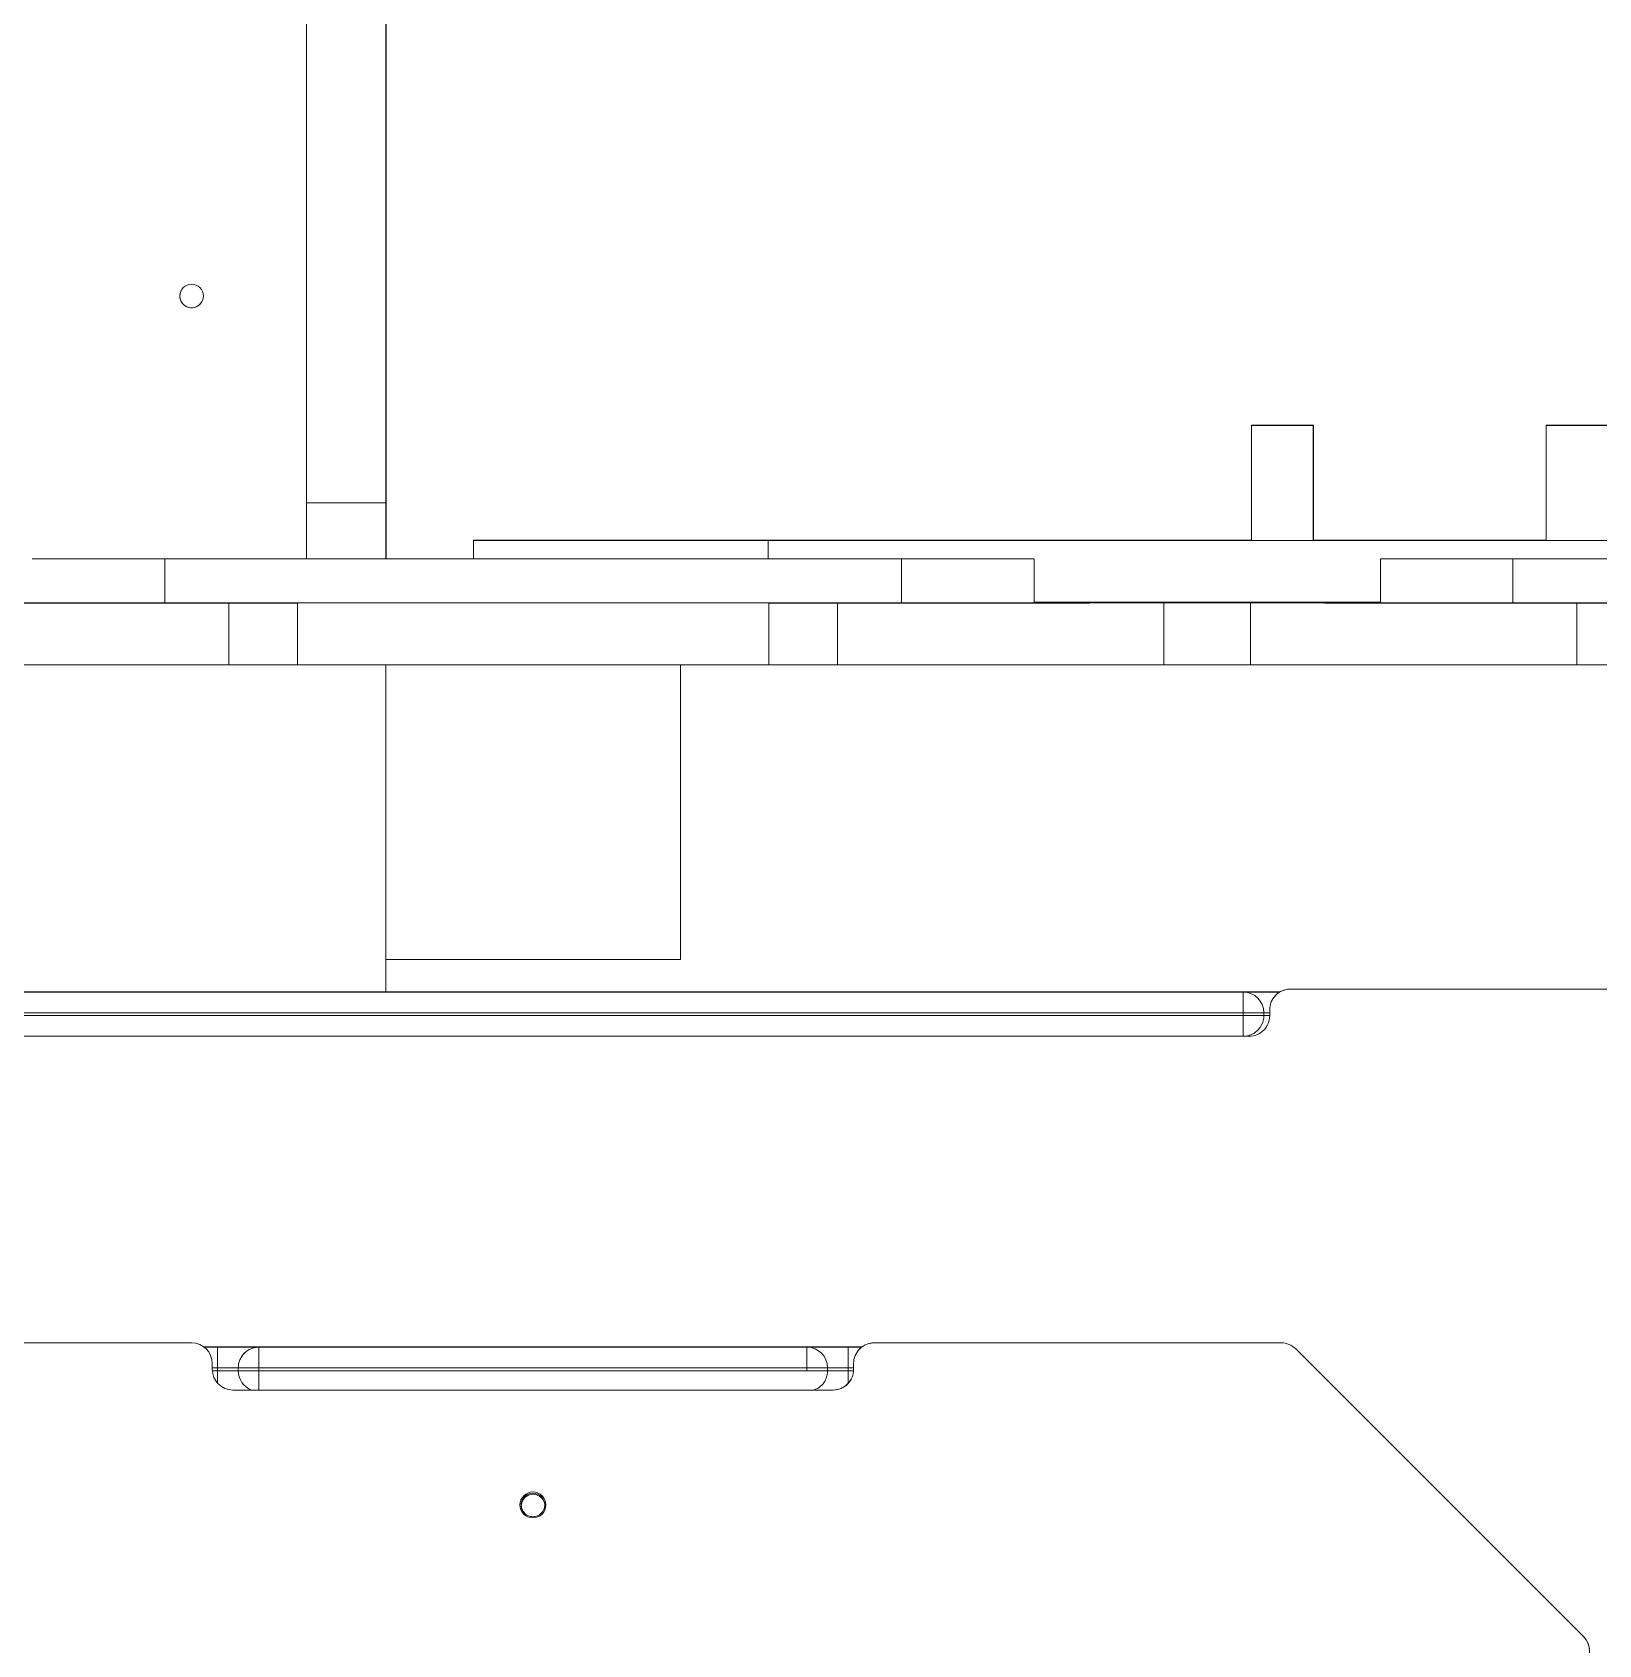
# Model space of a CAD drawing. Header units: millimetres. Extents: x -12977 to 11786, y -11805 to 10558.
# Drawn here: x -876 to -345, y 1882 to 2429 of the extents above; entities that cross this region are included whole.
import ezdxf

# ---------------------------------------------------------------- set-up
doc = ezdxf.new("R2010")
doc.units = ezdxf.units.MM
doc.layers.add('DIKOM_ОБЪЕКТ', color=7, linetype='Continuous')

msp = doc.modelspace()

# ---------------------------------------------------------------- linework, layer by layer
at = {"layer": 'DIKOM_ОБЪЕКТ', "color": 7, "linetype": 'Continuous', "lineweight": 15}
for p, q in [((-783.161, 2269.532), (-783.14, 2770.936)), ((-756.161, 2269.532), (-756.143, 2714.676)), ((-756.109, 2250.57), (-756.101, 2445.252)), ((-756.115, 2425.751), (-756.114, 2425.752)), ((-756.116, 2419.75), (-756.114, 2419.753)), ((-756.116, 2259.75), (-756.116, 2419.75)), ((-756.116, 2261.75), (-756.116, 2417.75)), ((-756.114, 2261.753), (-756.114, 2417.753)), ((-756.123, 2399.738), (-756.15, 2399.688)), ((-756.154, 2310.927), (-756.151, 2390.933)), ((-756.122, 2368.493), (-756.151, 2368.493)), ((-756.125, 2288.487), (-756.122, 2368.493)), ((-441.475, 2295.819), (-462.475, 2295.819)), ((-441.456, 2295.855), (-462.456, 2295.855)), ((-341.475, 2295.819), (-362.475, 2295.819)), ((-341.455, 2295.855), (-362.455, 2295.855)), ((-756.125, 2288.487), (-756.154, 2288.487)), ((-756.126, 2279.732), (-756.153, 2279.682)), ((-756.126, 2279.732), (-756.153, 2279.732)), ((-756.161, 2269.532), (-783.161, 2269.532)), ((-756.116, 2259.75), (-756.114, 2259.753)), ((-726.479, 2256.813), (-726.472, 2256.825)), ((-726.479, 2256.813), (-726.479, 2250.57)), ((-726.459, 2256.849), (-726.452, 2256.861)), ((-726.459, 2256.849), (-726.459, 2256.825)), ((-321.485, 2256.802), (-626.485, 2256.802)), ((-626.485, 2256.802), (-626.485, 2250.57)), ((-462.479, 2256.836), (-626.466, 2256.836)), ((-462.479, 2256.838), (-626.465, 2256.838)), ((-626.465, 2256.838), (-626.465, 2256.836)), ((-462.479, 2256.872), (-626.446, 2256.872)), ((-601.479, 2256.813), (-601.472, 2256.825)), ((-601.472, 2256.825), (-601.472, 2256.813)), ((-601.459, 2256.849), (-601.452, 2256.861)), ((-601.452, 2256.861), (-601.452, 2256.849)), ((-321.48, 2256.811), (-581.48, 2256.811)), ((-462.479, 2256.827), (-581.471, 2256.827)), ((-581.471, 2256.827), (-581.471, 2256.811)), ((-462.479, 2256.847), (-581.46, 2256.847)), ((-462.479, 2256.863), (-581.451, 2256.863)), ((-581.451, 2256.863), (-581.451, 2256.847)), ((-362.479, 2256.847), (-441.472, 2256.847)), ((-362.479, 2256.838), (-441.472, 2256.838)), ((-362.479, 2256.836), (-441.472, 2256.836)), ((-362.479, 2256.827), (-441.472, 2256.827)), ((-362.479, 2256.872), (-441.452, 2256.872)), ((-362.479, 2256.863), (-441.452, 2256.863)), ((-831.22, 2250.56), (-581.22, 2250.56)), ((-831.22, 2250.56), (-831.22, 2235.649)), ((-581.215, 2250.57), (-831.215, 2250.57)), ((-756.115, 2253.752), (-756.116, 2253.752)), ((-756.115, 2253.752), (-756.115, 2253.751)), ((-581.22, 2250.56), (-581.22, 2235.649)), ((-536.217, 2235.651), (-536.217, 2250.565)), ((-418.717, 2250.565), (-418.717, 2235.651)), ((-373.72, 2250.561), (-123.72, 2250.56)), ((-373.72, 2250.561), (-373.72, 2235.648)), ((-123.714, 2250.57), (-373.715, 2250.57)), ((-813.466, 2235.642), (-813.466, 2235.542)), ((-809.523, 2235.539), (-809.523, 2214.539)), ((-806.23, 2235.642), (-806.227, 2235.647)), ((-806.23, 2235.642), (-806.23, 2235.542)), ((-806.23, 2235.542), (-806.227, 2235.547)), ((-806.227, 2235.547), (-806.227, 2235.647)), ((-806.227, 2235.647), (-806.227, 2235.547)), ((-806.227, 2235.56), (-606.23, 2235.561)), ((-786.23, 2235.542), (-786.227, 2235.548)), ((-786.23, 2235.542), (-786.23, 2214.542)), ((-786.227, 2235.548), (-786.227, 2214.548)), ((-626.227, 2235.548), (-626.23, 2235.542)), ((-626.23, 2235.542), (-626.23, 2214.542)), ((-606.227, 2235.647), (-606.23, 2235.642)), ((-606.23, 2235.642), (-606.23, 2235.542)), ((-602.94, 2235.539), (-602.94, 2214.539)), ((-598.995, 2235.642), (-598.995, 2235.542)), ((-418.717, 2235.802), (-536.217, 2235.802)), ((-536.217, 2235.799), (-418.718, 2235.799)), ((-506.811, 2235.647), (-506.811, 2235.547)), ((-492.145, 2235.546), (-492.145, 2214.546)), ((-462.811, 2235.546), (-462.811, 2214.546)), ((-448.143, 2235.647), (-448.143, 2235.547)), ((-355.966, 2235.642), (-355.966, 2235.542)), ((-352.023, 2235.54), (-352.023, 2214.539)), ((-348.73, 2235.642), (-348.727, 2235.647)), ((-348.73, 2235.642), (-348.73, 2235.542)), ((-348.73, 2235.542), (-348.727, 2235.547)), ((-348.727, 2235.547), (-348.727, 2235.647)), ((-348.727, 2235.647), (-348.727, 2235.547)), ((-348.727, 2235.56), (-148.73, 2235.56)), ((-786.23, 2214.542), (-786.227, 2214.548)), ((-756.229, 2214.545), (-756.223, 2214.555)), ((-756.229, 2214.545), (-756.229, 2114.545)), ((-656.229, 2214.545), (-756.229, 2214.545)), ((-656.229, 2214.545), (-656.223, 2214.555)), ((-656.229, 2114.545), (-656.229, 2214.545)), ((-656.223, 2214.555), (-656.223, 2114.556)), ((-756.229, 2114.545), (-656.229, 2114.545)), ((-756.223, 2114.545), (-756.223, 2103.556)), ((-656.229, 2114.545), (-656.223, 2114.556)), ((-452.766, 2103.556), (-959.74, 2103.555)), ((-947.253, 2103.5), (-465.253, 2103.5)), ((-465.253, 2103.5), (-465.253, 2103.5)), ((-449.253, 2104.501), (-449.254, 2104.499)), ((23.746, 2104.499), (-449.254, 2104.499)), ((23.747, 2104.501), (-449.253, 2104.501)), ((-465.254, 2096.499), (-947.254, 2096.499)), ((-465.254, 2095.499), (-465.254, 2096.499)), ((-458.253, 2096.5), (-458.253, 2095.5)), ((-458.253, 2096.5), (-458.253, 2096.5)), ((-458.253, 2095.5), (-458.253, 2096.5)), ((-456.254, 2095.499), (-456.254, 2097.499)), ((-455.386, 2100.875), (-455.387, 2100.873)), ((-947.253, 2095.499), (-465.254, 2095.499)), ((-459.12, 2092.126), (-459.12, 2092.126)), ((-458.253, 2095.5), (-458.253, 2095.5)), ((-949.254, 2088.499), (-463.254, 2088.499)), ((-465.253, 2088.5), (-947.253, 2088.5)), ((-463.377, 2088.501), (-463.253, 2088.501)), ((-463.254, 2088.499), (-463.253, 2088.501)), ((-463.253, 2088.501), (-462.503, 2088.541)), ((-822.104, 1984.43), (-960.204, 1984.43)), ((-822.103, 1984.432), (-960.203, 1984.432)), ((-822.104, 1984.43), (-822.103, 1984.432)), ((-594.651, 1983.053), (-817.931, 1983.053)), ((-817.843, 1982.986), (-813.29, 1982.986)), ((-799.291, 1982.985), (-613.291, 1982.984)), ((-799.291, 1982.985), (-799.291, 1982.985)), ((-613.291, 1982.984), (-613.291, 1982.985)), ((-599.29, 1982.986), (-594.739, 1982.986)), ((-590.478, 1984.432), (-590.479, 1984.43)), ((-452.379, 1984.43), (-590.479, 1984.43)), ((-452.378, 1984.432), (-590.478, 1984.432)), ((-452.379, 1984.43), (-452.378, 1984.432)), ((-447.428, 1982.382), (-447.429, 1982.38)), ((-349.777, 1884.728), (-447.429, 1982.38)), ((-349.776, 1884.73), (-447.428, 1982.382)), ((-815.103, 1977.432), (-815.104, 1977.43)), ((-815.104, 1977.43), (-815.104, 1975.43)), ((-815.103, 1977.432), (-815.103, 1975.432)), ((-813.291, 1975.985), (-815.103, 1975.985)), ((-813.291, 1974.985), (-813.291, 1975.985)), ((-806.291, 1974.984), (-806.291, 1975.985)), ((-805.678, 1978.8), (-805.424, 1979.359)), ((-805.424, 1979.359), (-805.424, 1979.359)), ((-613.292, 1975.984), (-799.292, 1975.984)), ((-799.292, 1975.984), (-799.292, 1974.984)), ((-613.291, 1974.984), (-613.292, 1975.984)), ((-606.291, 1975.985), (-606.291, 1974.985)), ((-606.291, 1975.985), (-606.291, 1975.985)), ((-606.291, 1974.985), (-606.291, 1975.985)), ((-599.291, 1975.985), (-599.291, 1974.985)), ((-597.479, 1975.985), (-599.291, 1975.985)), ((-597.479, 1975.43), (-597.479, 1977.43)), ((-596.611, 1980.806), (-596.612, 1980.805)), ((-815.104, 1975.43), (-815.103, 1975.432)), ((-815.089, 1974.985), (-813.291, 1974.985)), ((-799.292, 1974.984), (-613.291, 1974.984)), ((-607.158, 1971.61), (-607.158, 1971.61)), ((-606.291, 1974.985), (-606.291, 1974.985)), ((-599.291, 1974.985), (-597.493, 1974.985)), ((-808.103, 1968.432), (-808.104, 1968.43)), ((-808.104, 1968.43), (-604.479, 1968.43)), ((-808.103, 1968.432), (-804.117, 1968.432)), ((-608.465, 1968.432), (-604.478, 1968.432)), ((-604.479, 1968.43), (-604.478, 1968.432)), ((-349.777, 1884.728), (-349.776, 1884.73))]:
    msp.add_line(p, q, dxfattribs=at)
at = {"layer": 'DIKOM_ОБЪЕКТ', "color": 7, "linetype": 'Continuous', "lineweight": 15, "flags": 128}
for points in [[(-756.115, 2425.751), (-756.115, 2425.597), (-756.116, 2425.141), (-756.115, 2424.402), (-756.116, 2423.407), (-756.116, 2422.194), (-756.116, 2420.811), (-756.116, 2419.31), (-756.116, 2417.75)], [(-756.114, 2417.753), (-756.114, 2419.313), (-756.114, 2420.814), (-756.114, 2422.197), (-756.114, 2423.409), (-756.115, 2424.404), (-756.115, 2425.143), (-756.114, 2425.598), (-756.114, 2425.752)], [(-756.15, 2399.688), (-756.15, 2399.54), (-756.15, 2399.098), (-756.15, 2398.369), (-756.15, 2397.364), (-756.151, 2396.097), (-756.151, 2394.587), (-756.151, 2392.857), (-756.151, 2390.933)], [(-756.122, 2368.493), (-756.121, 2370.83), (-756.121, 2373.331), (-756.122, 2375.949), (-756.122, 2378.637), (-756.121, 2381.344), (-756.121, 2384.023), (-756.121, 2386.622), (-756.122, 2389.096), (-756.122, 2391.398), (-756.122, 2393.486), (-756.122, 2395.322), (-756.122, 2396.872), (-756.122, 2398.109), (-756.122, 2399.008), (-756.122, 2399.554), (-756.123, 2399.738)], [(-756.112, 2343.755), (-756.112, 2343.577), (-756.112, 2343.059), (-756.112, 2342.248), (-756.112, 2341.215), (-756.112, 2340.053), (-756.112, 2338.864), (-756.112, 2337.754), (-756.112, 2336.822), (-756.112, 2336.15), (-756.112, 2335.799), (-756.112, 2335.799), (-756.112, 2336.151), (-756.112, 2336.823), (-756.112, 2337.755), (-756.112, 2338.865), (-756.112, 2340.054), (-756.112, 2341.216), (-756.111, 2342.249), (-756.112, 2343.06), (-756.112, 2343.577), (-756.112, 2343.755)], [(-825.619, 2341.681), (-825.936, 2340.932), (-826.114, 2339.753)], [(-756.154, 2310.927), (-756.154, 2308.589), (-756.154, 2306.089), (-756.154, 2303.471), (-756.154, 2300.783), (-756.154, 2298.076), (-756.154, 2295.397), (-756.154, 2292.798), (-756.154, 2290.324), (-756.154, 2288.022), (-756.154, 2285.934), (-756.154, 2284.098), (-756.153, 2282.547), (-756.154, 2281.311), (-756.153, 2280.412), (-756.153, 2279.865), (-756.153, 2279.682)], [(-462.476, 2294.908), (-462.476, 2293.938), (-462.477, 2292.626), (-462.477, 2290.981), (-462.477, 2289.012), (-462.477, 2286.731), (-462.477, 2284.151), (-462.478, 2281.288), (-462.478, 2278.157), (-462.478, 2274.779), (-462.478, 2271.172), (-462.479, 2267.357), (-462.479, 2263.357), (-462.478, 2259.195), (-462.479, 2256.811)], [(-462.456, 2295.855), (-462.456, 2295.842), (-462.456, 2295.819)], [(-441.476, 2294.908), (-441.476, 2293.938), (-441.477, 2292.626), (-441.477, 2290.981), (-441.477, 2289.012), (-441.477, 2286.731), (-441.477, 2284.151), (-441.478, 2281.288), (-441.478, 2278.157), (-441.478, 2274.779), (-441.478, 2271.172), (-441.479, 2267.357), (-441.479, 2263.357), (-441.479, 2259.196), (-441.479, 2256.811)], [(-441.472, 2256.811), (-441.472, 2257.294), (-441.472, 2261.52), (-441.472, 2265.595), (-441.473, 2269.495), (-441.472, 2273.197), (-441.473, 2276.68), (-441.473, 2279.924), (-441.473, 2282.908), (-441.473, 2285.616), (-441.474, 2288.032), (-441.474, 2290.142), (-441.474, 2291.933), (-441.474, 2293.394), (-441.474, 2294.518), (-441.475, 2295.297), (-441.475, 2295.727), (-441.475, 2295.806), (-441.476, 2295.532), (-441.476, 2294.908)], [(-441.456, 2294.944), (-441.457, 2293.974), (-441.457, 2292.662), (-441.457, 2291.017), (-441.457, 2289.048), (-441.458, 2286.767), (-441.458, 2284.187), (-441.458, 2281.324), (-441.458, 2278.194), (-441.458, 2274.815), (-441.458, 2271.208), (-441.459, 2267.393), (-441.459, 2263.393), (-441.459, 2259.232), (-441.459, 2256.811)], [(-441.452, 2256.811), (-441.452, 2257.33), (-441.452, 2261.556), (-441.453, 2265.631), (-441.453, 2269.531), (-441.453, 2273.233), (-441.453, 2276.717), (-441.453, 2279.96), (-441.453, 2282.944), (-441.453, 2285.653), (-441.454, 2288.069), (-441.454, 2290.178), (-441.454, 2291.969), (-441.454, 2293.43), (-441.455, 2294.554), (-441.455, 2295.333), (-441.455, 2295.763), (-441.456, 2295.842), (-441.456, 2295.568), (-441.456, 2294.944)], [(-362.476, 2294.908), (-362.476, 2293.937), (-362.477, 2292.626), (-362.477, 2290.981), (-362.477, 2289.012), (-362.477, 2286.731), (-362.477, 2284.151), (-362.478, 2281.288), (-362.478, 2278.157), (-362.478, 2274.779), (-362.478, 2271.172), (-362.478, 2267.357), (-362.479, 2263.357), (-362.479, 2259.196), (-362.479, 2256.811)], [(-362.455, 2295.855), (-362.456, 2295.842), (-362.456, 2295.819)], [(-756.126, 2279.732), (-756.126, 2279.88), (-756.125, 2280.322), (-756.126, 2281.051), (-756.125, 2282.056), (-756.125, 2283.323), (-756.125, 2284.832), (-756.125, 2286.562), (-756.125, 2288.487)], [(-783.161, 2269.532), (-783.161, 2264.496), (-783.161, 2259.278), (-783.161, 2253.895), (-783.161, 2250.57)], [(-756.161, 2269.532), (-756.161, 2264.496), (-756.161, 2259.278), (-756.161, 2253.895), (-756.161, 2250.57)], [(-756.116, 2261.75), (-756.116, 2260.189), (-756.116, 2258.688), (-756.116, 2257.305), (-756.116, 2256.093), (-756.116, 2255.098), (-756.116, 2254.359), (-756.115, 2253.904), (-756.115, 2253.751)], [(-756.115, 2253.752), (-756.114, 2253.906), (-756.115, 2254.361), (-756.114, 2255.101), (-756.114, 2256.096), (-756.114, 2257.308), (-756.114, 2258.691), (-756.114, 2260.192), (-756.114, 2261.753)], [(-726.479, 2256.813), (-726.296, 2256.812), (-725.75, 2256.812), (-724.842, 2256.811), (-723.574, 2256.81), (-721.953, 2256.81), (-719.982, 2256.809), (-717.671, 2256.809), (-715.027, 2256.808), (-712.06, 2256.808), (-708.781, 2256.807), (-705.201, 2256.806), (-701.334, 2256.806), (-697.193, 2256.805), (-692.795, 2256.805), (-688.155, 2256.804), (-683.29, 2256.804), (-678.218, 2256.804), (-672.956, 2256.803), (-667.525, 2256.803), (-661.945, 2256.803), (-656.235, 2256.803), (-650.416, 2256.803), (-644.51, 2256.802), (-638.538, 2256.802), (-632.522, 2256.802), (-626.485, 2256.802)], [(-626.466, 2256.836), (-632.504, 2256.836), (-638.52, 2256.836), (-644.492, 2256.836), (-650.398, 2256.836), (-656.217, 2256.836), (-661.927, 2256.835), (-667.508, 2256.835), (-672.939, 2256.835), (-678.201, 2256.834), (-683.274, 2256.834), (-688.139, 2256.834), (-692.78, 2256.833), (-697.179, 2256.833), (-701.319, 2256.832), (-705.187, 2256.832), (-708.767, 2256.831), (-712.047, 2256.831), (-715.015, 2256.83), (-717.66, 2256.83), (-719.971, 2256.829), (-721.942, 2256.828), (-723.565, 2256.828), (-724.833, 2256.827), (-725.742, 2256.826), (-726.289, 2256.826), (-726.472, 2256.825)], [(-726.459, 2256.849), (-726.277, 2256.849), (-725.73, 2256.848), (-724.822, 2256.847), (-723.555, 2256.847), (-721.933, 2256.846), (-719.963, 2256.845), (-717.651, 2256.845), (-715.007, 2256.844), (-712.04, 2256.843), (-708.761, 2256.843), (-705.181, 2256.843), (-701.314, 2256.842), (-697.174, 2256.841), (-692.776, 2256.841), (-688.135, 2256.841), (-683.27, 2256.84), (-678.198, 2256.84), (-672.937, 2256.84), (-667.506, 2256.839), (-661.925, 2256.839), (-656.215, 2256.839), (-650.396, 2256.838), (-644.49, 2256.838), (-638.519, 2256.838), (-632.503, 2256.838), (-626.465, 2256.838)], [(-626.446, 2256.872), (-632.484, 2256.872), (-638.5, 2256.872), (-644.472, 2256.872), (-650.378, 2256.872), (-656.197, 2256.872), (-661.907, 2256.872), (-667.488, 2256.871), (-672.919, 2256.871), (-678.181, 2256.871), (-683.254, 2256.87), (-688.119, 2256.87), (-692.76, 2256.869), (-697.159, 2256.869), (-701.299, 2256.868), (-705.167, 2256.868), (-708.747, 2256.867), (-712.027, 2256.867), (-714.995, 2256.866), (-717.64, 2256.866), (-719.952, 2256.865), (-721.923, 2256.865), (-723.545, 2256.864), (-724.813, 2256.863), (-725.722, 2256.863), (-726.27, 2256.862), (-726.452, 2256.861)], [(-645.479, 2256.814), (-645.301, 2256.814), (-644.783, 2256.813), (-643.972, 2256.813), (-642.94, 2256.813), (-641.778, 2256.813), (-640.588, 2256.813), (-639.478, 2256.813), (-638.546, 2256.813), (-637.874, 2256.813), (-637.523, 2256.814), (-637.523, 2256.814), (-637.874, 2256.814), (-638.546, 2256.814), (-639.478, 2256.814), (-640.588, 2256.814), (-641.777, 2256.814), (-642.94, 2256.814), (-643.972, 2256.814), (-644.783, 2256.814), (-645.301, 2256.814), (-645.479, 2256.814)], [(-645.472, 2256.825), (-645.295, 2256.824), (-644.778, 2256.824), (-643.967, 2256.824), (-642.934, 2256.824), (-641.771, 2256.824), (-640.583, 2256.824), (-639.473, 2256.824), (-638.54, 2256.824), (-637.869, 2256.824), (-637.517, 2256.825), (-637.517, 2256.825), (-637.868, 2256.825), (-638.54, 2256.825), (-639.472, 2256.825), (-640.582, 2256.825), (-641.771, 2256.825), (-642.933, 2256.825), (-643.966, 2256.825), (-644.777, 2256.825), (-645.294, 2256.825), (-645.472, 2256.825)], [(-645.458, 2256.85), (-645.281, 2256.85), (-644.764, 2256.849), (-643.953, 2256.849), (-642.92, 2256.849), (-641.758, 2256.849), (-640.569, 2256.849), (-639.459, 2256.849), (-638.526, 2256.849), (-637.855, 2256.849), (-637.503, 2256.85), (-637.503, 2256.85), (-637.854, 2256.85), (-638.526, 2256.85), (-639.458, 2256.85), (-640.568, 2256.85), (-641.757, 2256.85), (-642.92, 2256.85), (-643.952, 2256.85), (-644.763, 2256.85), (-645.281, 2256.85), (-645.458, 2256.85)], [(-645.453, 2256.861), (-645.275, 2256.861), (-644.758, 2256.861), (-643.947, 2256.86), (-642.914, 2256.86), (-641.752, 2256.86), (-640.563, 2256.86), (-639.453, 2256.86), (-638.521, 2256.86), (-637.849, 2256.861), (-637.497, 2256.861), (-637.497, 2256.861), (-637.849, 2256.861), (-638.52, 2256.861), (-639.452, 2256.861), (-640.562, 2256.861), (-641.751, 2256.861), (-642.914, 2256.861), (-643.946, 2256.861), (-644.758, 2256.861), (-645.275, 2256.861), (-645.453, 2256.861)], [(-601.479, 2256.813), (-601.275, 2256.813), (-600.669, 2256.813), (-599.672, 2256.812), (-598.304, 2256.812), (-596.594, 2256.812), (-594.577, 2256.811), (-592.293, 2256.811), (-589.788, 2256.811), (-587.114, 2256.811), (-584.326, 2256.811), (-581.48, 2256.811)], [(-581.471, 2256.827), (-584.317, 2256.827), (-587.106, 2256.827), (-589.779, 2256.827), (-592.284, 2256.827), (-594.568, 2256.827), (-596.586, 2256.827), (-598.297, 2256.826), (-599.664, 2256.826), (-600.662, 2256.826), (-601.268, 2256.825), (-601.472, 2256.825)], [(-601.459, 2256.849), (-601.255, 2256.849), (-600.649, 2256.849), (-599.652, 2256.848), (-598.285, 2256.848), (-596.575, 2256.848), (-594.557, 2256.847), (-592.273, 2256.847), (-589.768, 2256.847), (-587.095, 2256.847), (-584.306, 2256.847), (-581.46, 2256.847)], [(-581.451, 2256.863), (-584.297, 2256.863), (-587.086, 2256.863), (-589.759, 2256.863), (-592.264, 2256.863), (-594.549, 2256.863), (-596.567, 2256.863), (-598.276, 2256.862), (-599.644, 2256.862), (-600.642, 2256.862), (-601.248, 2256.862), (-601.452, 2256.861)], [(-357.025, 2256.807), (-356.847, 2256.806), (-356.33, 2256.806), (-355.519, 2256.806), (-354.486, 2256.806), (-353.324, 2256.806), (-352.135, 2256.806), (-351.025, 2256.806), (-350.093, 2256.806), (-349.421, 2256.806), (-349.069, 2256.806), (-349.069, 2256.807), (-349.421, 2256.807), (-350.092, 2256.807), (-351.024, 2256.807), (-352.134, 2256.807), (-353.324, 2256.807), (-354.486, 2256.807), (-355.518, 2256.807), (-356.33, 2256.807), (-356.847, 2256.807), (-357.025, 2256.807)], [(-831.215, 2250.57), (-835.249, 2250.57), (-839.25, 2250.57), (-843.186, 2250.57), (-847.027, 2250.57), (-850.74, 2250.57), (-854.295, 2250.57), (-857.665, 2250.569), (-860.823, 2250.569), (-863.741, 2250.569), (-866.398, 2250.568), (-868.772, 2250.568), (-870.843, 2250.568), (-872.595, 2250.567), (-874.014, 2250.567), (-875.089, 2250.567), (-875.81, 2250.566), (-876.172, 2250.566), (-876.172, 2250.565), (-875.81, 2250.565), (-875.09, 2250.564), (-874.016, 2250.564), (-872.597, 2250.564), (-870.845, 2250.563), (-868.775, 2250.563), (-866.401, 2250.562), (-863.745, 2250.562), (-860.827, 2250.562), (-857.67, 2250.561), (-854.3, 2250.561), (-850.745, 2250.561), (-847.032, 2250.561), (-843.192, 2250.561), (-839.255, 2250.56), (-835.254, 2250.56), (-831.22, 2250.56)], [(-834.717, 2250.565), (-834.528, 2250.565), (-833.98, 2250.565), (-833.132, 2250.565), (-832.077, 2250.565), (-830.928, 2250.565), (-829.812, 2250.565), (-828.847, 2250.565), (-828.139, 2250.565), (-827.765, 2250.565), (-827.765, 2250.565), (-828.139, 2250.566), (-828.847, 2250.566), (-829.811, 2250.566), (-830.928, 2250.566), (-832.076, 2250.566), (-833.131, 2250.566), (-833.979, 2250.566), (-834.528, 2250.566), (-834.717, 2250.565)], [(-584.717, 2250.565), (-584.528, 2250.565), (-583.979, 2250.565), (-583.132, 2250.565), (-582.077, 2250.565), (-580.929, 2250.565), (-579.811, 2250.565), (-578.847, 2250.565), (-578.139, 2250.565), (-577.765, 2250.565), (-577.765, 2250.566), (-578.139, 2250.566), (-578.847, 2250.566), (-579.811, 2250.566), (-580.928, 2250.566), (-582.076, 2250.566), (-583.131, 2250.566), (-583.979, 2250.566), (-584.528, 2250.566), (-584.717, 2250.565)], [(-581.22, 2250.56), (-577.186, 2250.56), (-573.185, 2250.56), (-569.248, 2250.561), (-565.408, 2250.561), (-561.695, 2250.561), (-558.139, 2250.561), (-554.769, 2250.561), (-551.612, 2250.562), (-548.694, 2250.562), (-546.037, 2250.562), (-543.663, 2250.563), (-541.592, 2250.563), (-539.84, 2250.563), (-538.421, 2250.564), (-537.346, 2250.564), (-536.625, 2250.565), (-536.263, 2250.565), (-536.263, 2250.566), (-536.624, 2250.566), (-537.345, 2250.566), (-538.419, 2250.567), (-539.837, 2250.567), (-541.589, 2250.568), (-543.66, 2250.568), (-546.033, 2250.568), (-548.69, 2250.569), (-551.608, 2250.569), (-554.765, 2250.569), (-558.134, 2250.569), (-561.69, 2250.57), (-565.403, 2250.57), (-569.243, 2250.57), (-573.18, 2250.57), (-577.181, 2250.57), (-581.215, 2250.57)], [(-373.715, 2250.57), (-377.748, 2250.57), (-381.75, 2250.57), (-385.686, 2250.57), (-389.526, 2250.57), (-393.24, 2250.57), (-396.796, 2250.57), (-400.166, 2250.569), (-403.322, 2250.569), (-406.241, 2250.569), (-408.898, 2250.568), (-411.271, 2250.568), (-413.343, 2250.568), (-415.095, 2250.567), (-416.514, 2250.567), (-417.588, 2250.566), (-418.31, 2250.566), (-418.672, 2250.566), (-418.672, 2250.565), (-418.311, 2250.565), (-417.59, 2250.564), (-416.516, 2250.564), (-415.097, 2250.563), (-413.345, 2250.563), (-411.275, 2250.563), (-408.902, 2250.562), (-406.245, 2250.562), (-403.327, 2250.562), (-400.17, 2250.561), (-396.8, 2250.561), (-393.244, 2250.561), (-389.532, 2250.561), (-385.691, 2250.561), (-381.755, 2250.561), (-377.754, 2250.561), (-373.72, 2250.561)], [(-377.218, 2250.566), (-377.028, 2250.565), (-376.479, 2250.565), (-375.632, 2250.565), (-374.577, 2250.565), (-373.429, 2250.565), (-372.311, 2250.565), (-371.347, 2250.565), (-370.639, 2250.565), (-370.265, 2250.565), (-370.265, 2250.565), (-370.639, 2250.565), (-371.347, 2250.566), (-372.311, 2250.566), (-373.428, 2250.566), (-374.576, 2250.566), (-375.632, 2250.566), (-376.479, 2250.566), (-377.028, 2250.565), (-377.218, 2250.566)], [(-920.311, 2235.546), (-914.368, 2235.545), (-908.16, 2235.545), (-901.702, 2235.544), (-895.005, 2235.543), (-888.082, 2235.543), (-880.946, 2235.543), (-873.61, 2235.542), (-866.091, 2235.542), (-858.399, 2235.541), (-850.553, 2235.541), (-842.567, 2235.54), (-834.454, 2235.54), (-826.232, 2235.54), (-817.917, 2235.54), (-809.523, 2235.539)], [(-811.073, 2235.648), (-819.056, 2235.648), (-826.948, 2235.648), (-834.731, 2235.649), (-842.389, 2235.649), (-849.906, 2235.649), (-857.264, 2235.65), (-864.446, 2235.65), (-871.439, 2235.651), (-878.227, 2235.651), (-884.794, 2235.652), (-891.126, 2235.652), (-897.209, 2235.653), (-903.031, 2235.653), (-908.578, 2235.654), (-913.838, 2235.655), (-918.8, 2235.655)], [(-905.643, 2235.647), (-899.873, 2235.647), (-893.828, 2235.646), (-887.523, 2235.646), (-880.97, 2235.645), (-874.185, 2235.644), (-867.183, 2235.644), (-859.98, 2235.644), (-852.592, 2235.643), (-845.035, 2235.643), (-837.327, 2235.642), (-829.484, 2235.642), (-821.525, 2235.642), (-813.466, 2235.642)], [(-905.643, 2235.547), (-899.873, 2235.547), (-893.828, 2235.546), (-887.523, 2235.546), (-880.97, 2235.545), (-874.185, 2235.545), (-867.183, 2235.544), (-859.98, 2235.544), (-852.592, 2235.543), (-845.035, 2235.543), (-837.327, 2235.543), (-829.484, 2235.542), (-821.524, 2235.542), (-813.466, 2235.542)], [(-813.466, 2235.642), (-812.141, 2235.642), (-810.821, 2235.642), (-809.57, 2235.642), (-808.45, 2235.642), (-807.515, 2235.642), (-806.813, 2235.642), (-806.378, 2235.642), (-806.23, 2235.642)], [(-813.466, 2235.542), (-812.142, 2235.542), (-810.821, 2235.542), (-809.57, 2235.542), (-808.45, 2235.542), (-807.515, 2235.542), (-806.813, 2235.542), (-806.378, 2235.542), (-806.23, 2235.542)], [(-806.227, 2235.647), (-806.316, 2235.647), (-806.579, 2235.648), (-807.01, 2235.648), (-807.594, 2235.648), (-808.316, 2235.648), (-809.153, 2235.648), (-810.082, 2235.648), (-811.073, 2235.648)], [(-809.523, 2235.539), (-806.867, 2235.539), (-804.2, 2235.539), (-801.569, 2235.539), (-799.02, 2235.539), (-796.601, 2235.54), (-794.352, 2235.54), (-792.316, 2235.54), (-790.527, 2235.54), (-789.018, 2235.54), (-787.815, 2235.541), (-786.94, 2235.541), (-786.409, 2235.541), (-786.23, 2235.542)], [(-786.227, 2235.548), (-786.048, 2235.548), (-785.512, 2235.549), (-784.623, 2235.55), (-783.383, 2235.55), (-781.799, 2235.551), (-779.877, 2235.551), (-777.626, 2235.552), (-775.057, 2235.552), (-772.18, 2235.553), (-769.008, 2235.553), (-765.556, 2235.554), (-761.839, 2235.554), (-757.873, 2235.554), (-753.677, 2235.555), (-749.27, 2235.555), (-744.669, 2235.556), (-739.898, 2235.556), (-734.975, 2235.556), (-729.924, 2235.556), (-724.768, 2235.556), (-719.529, 2235.557), (-714.23, 2235.557), (-708.895, 2235.557), (-703.549, 2235.557), (-698.215, 2235.557), (-692.916, 2235.556), (-687.677, 2235.556), (-682.52, 2235.556), (-677.47, 2235.556), (-672.548, 2235.556), (-667.776, 2235.556), (-663.176, 2235.555), (-658.769, 2235.555), (-654.573, 2235.554), (-650.608, 2235.554), (-646.892, 2235.554), (-643.44, 2235.553), (-640.269, 2235.553), (-637.392, 2235.552), (-634.823, 2235.552), (-632.573, 2235.551), (-630.652, 2235.551), (-629.068, 2235.55), (-627.829, 2235.55), (-626.94, 2235.549), (-626.405, 2235.548), (-626.227, 2235.548)], [(-626.23, 2235.542), (-626.053, 2235.541), (-625.521, 2235.541), (-624.647, 2235.541), (-623.445, 2235.541), (-621.936, 2235.54), (-620.147, 2235.54), (-618.11, 2235.54), (-615.862, 2235.54), (-613.443, 2235.54), (-610.894, 2235.539), (-608.263, 2235.539), (-605.596, 2235.539), (-602.94, 2235.539)], [(-606.23, 2235.642), (-606.082, 2235.642), (-605.647, 2235.642), (-604.945, 2235.642), (-604.011, 2235.642), (-602.891, 2235.642), (-601.64, 2235.642), (-600.319, 2235.642), (-598.995, 2235.642)], [(-606.23, 2235.542), (-606.082, 2235.542), (-605.647, 2235.542), (-604.945, 2235.542), (-604.011, 2235.542), (-602.891, 2235.542), (-601.64, 2235.542), (-600.319, 2235.542), (-598.995, 2235.542)], [(-601.381, 2235.648), (-602.372, 2235.648), (-603.301, 2235.648), (-604.138, 2235.648), (-604.86, 2235.648), (-605.444, 2235.648), (-605.875, 2235.648), (-606.139, 2235.648), (-606.227, 2235.647)], [(-602.94, 2235.539), (-594.546, 2235.54), (-586.23, 2235.54), (-578.008, 2235.54), (-569.896, 2235.54), (-561.909, 2235.541), (-554.062, 2235.541), (-546.371, 2235.541), (-538.85, 2235.542), (-531.514, 2235.542), (-524.378, 2235.543), (-517.454, 2235.543), (-510.756, 2235.544), (-504.297, 2235.545), (-498.089, 2235.545), (-492.145, 2235.546)], [(-493.646, 2235.655), (-498.608, 2235.655), (-503.869, 2235.654), (-509.417, 2235.653), (-515.239, 2235.653), (-521.323, 2235.652), (-527.656, 2235.652), (-534.223, 2235.651), (-541.011, 2235.651), (-548.005, 2235.65), (-555.188, 2235.65), (-562.547, 2235.649), (-570.063, 2235.649), (-577.722, 2235.649), (-585.506, 2235.649), (-593.398, 2235.648), (-601.381, 2235.648)], [(-598.995, 2235.642), (-590.936, 2235.642), (-582.976, 2235.642), (-575.133, 2235.642), (-567.425, 2235.643), (-559.867, 2235.643), (-552.479, 2235.644), (-545.275, 2235.644), (-538.272, 2235.644), (-531.487, 2235.645), (-524.934, 2235.646), (-518.628, 2235.646), (-512.582, 2235.647), (-506.811, 2235.647)], [(-598.995, 2235.542), (-590.936, 2235.542), (-582.976, 2235.542), (-575.133, 2235.542), (-567.424, 2235.543), (-559.867, 2235.543), (-552.478, 2235.544), (-545.275, 2235.544), (-538.272, 2235.544), (-531.487, 2235.545), (-524.934, 2235.546), (-518.627, 2235.546), (-512.582, 2235.547), (-506.811, 2235.547)], [(-506.811, 2235.647), (-504.044, 2235.648), (-501.028, 2235.648), (-497.791, 2235.648), (-494.363, 2235.648), (-490.778, 2235.649), (-487.067, 2235.649), (-483.267, 2235.649), (-479.413, 2235.649), (-475.54, 2235.649), (-471.686, 2235.649), (-467.886, 2235.649), (-464.175, 2235.648), (-460.59, 2235.648), (-457.163, 2235.648), (-453.926, 2235.648), (-450.91, 2235.648), (-448.143, 2235.647)], [(-506.811, 2235.547), (-504.044, 2235.548), (-501.028, 2235.548), (-497.791, 2235.548), (-494.363, 2235.548), (-490.778, 2235.549), (-487.068, 2235.549), (-483.267, 2235.549), (-479.413, 2235.549), (-475.54, 2235.549), (-471.686, 2235.549), (-467.886, 2235.549), (-464.176, 2235.549), (-460.59, 2235.548), (-457.163, 2235.548), (-453.926, 2235.548), (-450.91, 2235.548), (-448.143, 2235.547)], [(-461.3, 2235.656), (-463.024, 2235.656), (-465.01, 2235.656), (-467.221, 2235.656), (-469.617, 2235.656), (-472.155, 2235.656), (-474.789, 2235.656), (-477.472, 2235.656), (-480.155, 2235.656), (-482.79, 2235.656), (-485.328, 2235.656), (-487.724, 2235.656), (-489.935, 2235.656), (-491.921, 2235.656), (-493.646, 2235.655)], [(-492.145, 2235.546), (-490.147, 2235.546), (-487.911, 2235.546), (-485.48, 2235.547), (-482.897, 2235.547), (-480.213, 2235.547), (-477.478, 2235.547), (-474.742, 2235.547), (-472.058, 2235.547), (-469.476, 2235.547), (-467.044, 2235.546), (-464.809, 2235.546), (-462.811, 2235.546)], [(-462.811, 2235.546), (-456.867, 2235.545), (-450.661, 2235.545), (-444.202, 2235.544), (-437.505, 2235.543), (-430.582, 2235.543), (-423.446, 2235.542), (-416.11, 2235.542), (-408.59, 2235.541), (-400.9, 2235.541), (-393.053, 2235.541), (-385.066, 2235.54), (-376.954, 2235.54), (-368.732, 2235.54), (-360.417, 2235.54), (-352.023, 2235.54)], [(-353.573, 2235.648), (-361.556, 2235.648), (-369.448, 2235.648), (-377.231, 2235.649), (-384.89, 2235.649), (-392.406, 2235.649), (-399.763, 2235.65), (-406.947, 2235.65), (-413.94, 2235.651), (-420.727, 2235.651), (-427.294, 2235.652), (-433.626, 2235.652), (-439.709, 2235.653), (-445.531, 2235.654), (-451.078, 2235.654), (-456.338, 2235.655), (-461.3, 2235.656)], [(-448.143, 2235.647), (-442.373, 2235.647), (-436.328, 2235.646), (-430.023, 2235.645), (-423.47, 2235.645), (-416.685, 2235.645), (-409.683, 2235.644), (-402.48, 2235.644), (-395.092, 2235.643), (-387.535, 2235.643), (-379.827, 2235.642), (-371.984, 2235.642), (-364.025, 2235.642), (-355.966, 2235.642)], [(-448.143, 2235.547), (-442.373, 2235.547), (-436.328, 2235.546), (-430.023, 2235.546), (-423.47, 2235.545), (-416.685, 2235.544), (-409.683, 2235.544), (-402.48, 2235.544), (-395.092, 2235.543), (-387.535, 2235.543), (-379.827, 2235.542), (-371.984, 2235.542), (-364.025, 2235.542), (-355.966, 2235.542)], [(-355.966, 2235.642), (-354.641, 2235.642), (-353.321, 2235.642), (-352.07, 2235.642), (-350.95, 2235.642), (-350.016, 2235.642), (-349.314, 2235.642), (-348.878, 2235.642), (-348.73, 2235.642)], [(-355.966, 2235.542), (-354.641, 2235.542), (-353.321, 2235.542), (-352.07, 2235.542), (-350.95, 2235.542), (-350.016, 2235.542), (-349.314, 2235.542), (-348.878, 2235.542), (-348.73, 2235.542)], [(-348.727, 2235.647), (-348.816, 2235.648), (-349.079, 2235.648), (-349.51, 2235.648), (-350.094, 2235.648), (-350.816, 2235.648), (-351.653, 2235.648), (-352.581, 2235.648), (-353.573, 2235.648)], [(-352.023, 2235.54), (-349.367, 2235.539), (-346.7, 2235.539), (-344.069, 2235.54), (-341.521, 2235.54), (-339.101, 2235.54), (-336.852, 2235.54), (-334.816, 2235.54), (-333.027, 2235.54), (-331.517, 2235.54), (-330.315, 2235.541), (-329.44, 2235.541), (-328.909, 2235.541), (-328.731, 2235.542)], [(-920.311, 2214.546), (-914.368, 2214.545), (-908.161, 2214.545), (-901.702, 2214.544), (-895.005, 2214.543), (-888.082, 2214.543), (-880.945, 2214.542), (-873.611, 2214.542), (-866.09, 2214.541), (-858.4, 2214.541), (-850.554, 2214.541), (-842.566, 2214.54), (-834.454, 2214.54), (-826.232, 2214.54), (-817.917, 2214.539), (-809.523, 2214.539)], [(-809.523, 2214.539), (-806.867, 2214.539), (-804.2, 2214.539), (-801.569, 2214.539), (-799.02, 2214.54), (-796.601, 2214.54), (-794.352, 2214.54), (-792.316, 2214.54), (-790.527, 2214.54), (-789.018, 2214.541), (-787.815, 2214.541), (-786.94, 2214.541), (-786.409, 2214.541), (-786.23, 2214.542)], [(-786.227, 2214.548), (-786.048, 2214.548), (-785.513, 2214.549), (-784.623, 2214.55), (-783.383, 2214.55), (-781.799, 2214.551), (-779.877, 2214.551), (-777.626, 2214.552), (-775.057, 2214.552), (-772.18, 2214.553), (-769.008, 2214.553), (-765.556, 2214.554), (-761.839, 2214.554), (-757.873, 2214.555), (-753.678, 2214.555), (-749.269, 2214.555), (-744.669, 2214.556), (-739.898, 2214.556), (-734.975, 2214.556), (-729.924, 2214.556), (-724.768, 2214.556), (-719.529, 2214.557), (-714.23, 2214.557), (-708.895, 2214.557), (-703.549, 2214.557), (-698.214, 2214.556), (-692.916, 2214.557), (-687.677, 2214.557), (-682.521, 2214.556), (-677.47, 2214.556), (-672.548, 2214.556), (-667.776, 2214.556), (-663.176, 2214.555), (-658.769, 2214.555), (-654.573, 2214.555), (-650.608, 2214.554), (-646.891, 2214.554), (-643.44, 2214.553), (-640.269, 2214.553), (-637.393, 2214.552), (-634.823, 2214.552), (-632.573, 2214.551), (-630.652, 2214.551), (-629.068, 2214.55), (-627.829, 2214.55), (-626.94, 2214.549), (-626.405, 2214.548), (-626.23, 2214.548)], [(-626.23, 2214.542), (-626.053, 2214.541), (-625.522, 2214.541), (-624.647, 2214.541), (-623.444, 2214.54), (-621.936, 2214.54), (-620.147, 2214.54), (-618.11, 2214.54), (-615.862, 2214.54), (-613.443, 2214.54), (-610.894, 2214.539), (-608.263, 2214.539), (-605.596, 2214.539), (-602.94, 2214.539)], [(-602.94, 2214.539), (-594.546, 2214.54), (-586.23, 2214.54), (-578.008, 2214.54), (-569.896, 2214.54), (-561.909, 2214.541), (-554.062, 2214.541), (-546.371, 2214.541), (-538.85, 2214.542), (-531.514, 2214.542), (-524.378, 2214.543), (-517.454, 2214.543), (-510.756, 2214.544), (-504.297, 2214.545), (-498.089, 2214.545), (-492.145, 2214.546)], [(-492.145, 2214.546), (-490.148, 2214.546), (-487.911, 2214.546), (-485.48, 2214.547), (-482.897, 2214.547), (-480.213, 2214.547), (-477.478, 2214.547), (-474.742, 2214.547), (-472.058, 2214.547), (-469.476, 2214.547), (-467.044, 2214.546), (-464.808, 2214.546), (-462.811, 2214.546)], [(-462.811, 2214.546), (-456.867, 2214.545), (-450.661, 2214.545), (-444.202, 2214.544), (-437.505, 2214.544), (-430.582, 2214.543), (-423.446, 2214.542), (-416.11, 2214.542), (-408.59, 2214.541), (-400.9, 2214.541), (-393.053, 2214.541), (-385.066, 2214.54), (-376.954, 2214.54), (-368.732, 2214.54), (-360.417, 2214.54), (-352.023, 2214.539)], [(-352.023, 2214.539), (-349.367, 2214.539), (-346.7, 2214.539), (-344.069, 2214.54), (-341.521, 2214.54), (-339.101, 2214.54), (-336.853, 2214.54), (-334.816, 2214.54), (-333.027, 2214.54), (-331.517, 2214.54), (-330.315, 2214.541), (-329.44, 2214.541), (-328.909, 2214.541), (-328.731, 2214.542)], [(-710.225, 2103.551), (-710.048, 2103.551), (-709.53, 2103.551), (-708.719, 2103.551), (-707.687, 2103.551), (-706.524, 2103.551), (-705.335, 2103.551), (-704.225, 2103.551), (-703.293, 2103.551), (-702.621, 2103.551), (-702.27, 2103.551), (-702.27, 2103.551), (-702.621, 2103.551), (-703.293, 2103.552), (-704.225, 2103.552), (-705.335, 2103.552), (-706.524, 2103.552), (-707.686, 2103.552), (-708.719, 2103.552), (-709.53, 2103.552), (-710.047, 2103.552), (-710.225, 2103.551)], [(-465.254, 2096.499), (-465.254, 2097.865), (-465.254, 2099.178), (-465.254, 2100.388), (-465.253, 2101.449), (-465.254, 2102.32), (-465.253, 2102.967), (-465.253, 2103.365), (-465.253, 2103.5)], [(-465.253, 2103.5), (-465.04, 2103.5), (-464.409, 2103.501), (-463.377, 2103.501), (-461.977, 2103.501), (-460.251, 2103.501), (-458.253, 2103.501), (-456.041, 2103.502), (-453.684, 2103.502), (-452.857, 2103.502)], [(-458.253, 2096.5), (-458.388, 2096.5), (-458.786, 2096.5), (-459.433, 2096.5), (-460.304, 2096.499), (-461.365, 2096.499), (-462.575, 2096.499), (-463.888, 2096.499), (-465.254, 2096.499)], [(-456.254, 2096.501), (-457.073, 2096.5), (-457.72, 2096.5), (-458.118, 2096.5), (-458.253, 2096.5)], [(-465.254, 2095.499), (-463.888, 2095.499), (-462.575, 2095.499), (-461.365, 2095.499), (-460.304, 2095.5), (-459.433, 2095.5), (-458.786, 2095.5), (-458.388, 2095.5), (-458.253, 2095.5)], [(-465.254, 2095.499), (-465.254, 2094.134), (-465.253, 2092.82), (-465.253, 2091.61), (-465.253, 2090.55), (-465.253, 2089.679), (-465.253, 2089.033), (-465.253, 2088.634), (-465.253, 2088.5)], [(-458.253, 2095.5), (-458.119, 2095.5), (-457.72, 2095.5), (-457.073, 2095.501), (-456.321, 2095.501)], [(-463.305, 2088.501), (-463.377, 2088.501), (-464.409, 2088.501), (-465.033, 2088.5)], [(-813.291, 1975.985), (-813.291, 1977.351), (-813.291, 1978.664), (-813.291, 1979.874), (-813.29, 1980.935), (-813.29, 1981.806), (-813.291, 1982.453), (-813.29, 1982.851), (-813.29, 1982.986)], [(-813.29, 1982.986), (-810.859, 1982.986), (-808.502, 1982.986), (-806.29, 1982.986), (-804.291, 1982.986), (-802.566, 1982.985), (-801.166, 1982.985), (-800.135, 1982.985), (-799.504, 1982.985), (-799.291, 1982.985)], [(-799.292, 1975.984), (-799.292, 1977.349), (-799.291, 1978.662), (-799.291, 1979.873), (-799.292, 1980.934), (-799.292, 1981.804), (-799.291, 1982.451), (-799.291, 1982.85), (-799.291, 1982.985)], [(-710.288, 1982.99), (-710.111, 1982.989), (-709.593, 1982.989), (-708.782, 1982.989), (-707.75, 1982.989), (-706.587, 1982.989), (-705.399, 1982.989), (-704.289, 1982.989), (-703.356, 1982.989), (-702.685, 1982.989), (-702.333, 1982.99), (-702.333, 1982.99), (-702.684, 1982.99), (-703.356, 1982.99), (-704.288, 1982.99), (-705.398, 1982.99), (-706.587, 1982.99), (-707.75, 1982.99), (-708.782, 1982.99), (-709.593, 1982.99), (-710.11, 1982.99), (-710.288, 1982.99)], [(-710.256, 1983.048), (-710.078, 1983.048), (-709.561, 1983.048), (-708.75, 1983.048), (-707.717, 1983.048), (-706.555, 1983.048), (-705.366, 1983.048), (-704.256, 1983.048), (-703.324, 1983.048), (-702.652, 1983.048), (-702.301, 1983.048), (-702.301, 1983.048), (-702.652, 1983.049), (-703.324, 1983.049), (-704.256, 1983.049), (-705.366, 1983.049), (-706.555, 1983.049), (-707.717, 1983.049), (-708.75, 1983.049), (-709.561, 1983.049), (-710.078, 1983.048), (-710.256, 1983.048)], [(-613.292, 1975.984), (-613.292, 1977.349), (-613.292, 1978.663), (-613.292, 1979.873), (-613.291, 1980.934), (-613.291, 1981.804), (-613.291, 1982.451), (-613.291, 1982.85), (-613.291, 1982.984)], [(-613.291, 1982.985), (-613.078, 1982.985), (-612.446, 1982.985), (-611.415, 1982.985), (-610.015, 1982.986), (-608.289, 1982.986), (-606.291, 1982.986), (-604.079, 1982.986), (-601.722, 1982.986), (-599.29, 1982.986)], [(-599.291, 1975.985), (-599.291, 1977.351), (-599.291, 1978.664), (-599.291, 1979.874), (-599.29, 1980.935), (-599.29, 1981.806), (-599.291, 1982.453), (-599.29, 1982.851), (-599.29, 1982.986)], [(-806.291, 1975.985), (-806.425, 1975.985), (-806.824, 1975.985), (-807.47, 1975.985), (-808.341, 1975.985), (-809.402, 1975.985), (-810.612, 1975.985), (-811.925, 1975.985), (-813.291, 1975.985)], [(-799.292, 1975.984), (-800.657, 1975.984), (-801.97, 1975.984), (-803.181, 1975.984), (-804.241, 1975.984), (-805.112, 1975.984), (-805.758, 1975.984), (-806.157, 1975.984), (-806.291, 1975.985)], [(-606.291, 1975.985), (-606.426, 1975.984), (-606.824, 1975.984), (-607.471, 1975.984), (-608.342, 1975.984), (-609.403, 1975.984), (-610.613, 1975.984), (-611.926, 1975.984), (-613.292, 1975.984)], [(-599.291, 1975.985), (-600.656, 1975.985), (-601.969, 1975.985), (-603.18, 1975.985), (-604.241, 1975.985), (-605.111, 1975.985), (-605.758, 1975.985), (-606.156, 1975.985), (-606.291, 1975.985)], [(-813.291, 1974.985), (-811.925, 1974.985), (-810.612, 1974.985), (-809.402, 1974.985), (-808.341, 1974.985), (-807.471, 1974.985), (-806.824, 1974.985), (-806.426, 1974.985), (-806.291, 1974.985)], [(-813.291, 1970.732), (-813.291, 1971.097), (-813.291, 1972.307), (-813.291, 1973.62), (-813.291, 1974.985)], [(-806.291, 1974.984), (-806.157, 1974.984), (-805.759, 1974.984), (-805.112, 1974.984), (-804.241, 1974.984), (-803.18, 1974.984), (-801.97, 1974.984), (-800.657, 1974.984), (-799.292, 1974.984)], [(-799.291, 1968.431), (-799.291, 1968.517), (-799.291, 1969.164), (-799.292, 1970.034), (-799.291, 1971.095), (-799.292, 1972.305), (-799.292, 1973.618), (-799.292, 1974.984)], [(-613.291, 1974.984), (-611.926, 1974.984), (-610.613, 1974.984), (-609.403, 1974.984), (-608.342, 1974.984), (-607.471, 1974.984), (-606.824, 1974.984), (-606.426, 1974.984), (-606.291, 1974.985)], [(-606.291, 1974.985), (-606.157, 1974.985), (-605.758, 1974.985), (-605.111, 1974.985), (-604.24, 1974.985), (-603.18, 1974.985), (-601.97, 1974.985), (-600.656, 1974.985), (-599.291, 1974.985)], [(-599.291, 1970.732), (-599.291, 1971.097), (-599.291, 1972.307), (-599.291, 1973.62), (-599.291, 1974.985)]]:
    msp.add_lwpolyline(points, dxfattribs=at)
at = {"layer": 'DIKOM_ОБЪЕКТ', "color": 7, "linetype": 'Continuous', "lineweight": 15}
for centre, radius in [((-822.116, 2339.75), 4), ((-706.291, 1929.432), 4.4), ((-706.292, 1929.43), 4)]:
    msp.add_circle(centre, radius, dxfattribs=at)
for centre, radius, start, end in [((-822.114, 2339.753), 4, 180.00345, 331.18119), ((-260.483, 2295.218), 201.993, 179.82959, 180.08798), ((-172.158, 2295.227), 190.318, 179.82166, 180.0959), ((-465.253, 2096.5), 7, 0.00345, 90), ((-465.253, 2096.5), 7, 0.00345, 90), ((-449.254, 2097.499), 7, 90, 180.00345), ((-449.253, 2097.501), 7, 90, 151.18119), ((-465.253, 2095.5), 7, 270, 331.18119), ((-463.254, 2095.499), 7, 270, 0.00345), ((-465.253, 2095.5), 7, 331.18119, 0.00345), ((-465.253, 2095.5), 7, 331.18119, 0.00345), ((-822.104, 1977.43), 7, 0.00345, 90), ((-822.103, 1977.432), 7, 0.00345, 90), ((-799.291, 1975.984), 7, 90, 180.00345), ((-799.291, 1975.985), 7, 90, 151.18119), ((-613.291, 1975.985), 7, 0.00345, 90), ((-613.291, 1975.984), 7, 0.00345, 90), ((-590.479, 1977.43), 7, 90, 180.00345), ((-590.478, 1977.432), 7, 90, 151.18119), ((-452.379, 1977.43), 7, 45, 90), ((-452.378, 1977.432), 7, 45, 90), ((-808.104, 1975.43), 7, 180.00345, 270), ((-808.103, 1975.432), 7, 180.00345, 270), ((-799.291, 1974.984), 7, 180.00345, 249.4023), ((-613.291, 1974.984), 7, 290.5977, 331.18119), ((-613.291, 1974.984), 7, 331.18119, 0.00345), ((-613.291, 1974.985), 7, 331.18119, 0.00345), ((-604.479, 1975.43), 7, 270, 0.00345), ((-604.478, 1975.432), 7, 270, 331.18119), ((-706.254, 1929.053), 4, 342.85576, 180.00345), ((-706.291, 1929.432), 4, 151.18119, 331.18119), ((-706.254, 1929.053), 4, 180.00345, 228.63603), ((-354.727, 1879.779), 7, 315, 45), ((-354.726, 1879.78), 7, 331.18119, 45)]:
    msp.add_arc(centre, radius, start, end, dxfattribs=at)

doc.saveas('drawing.dxf')
